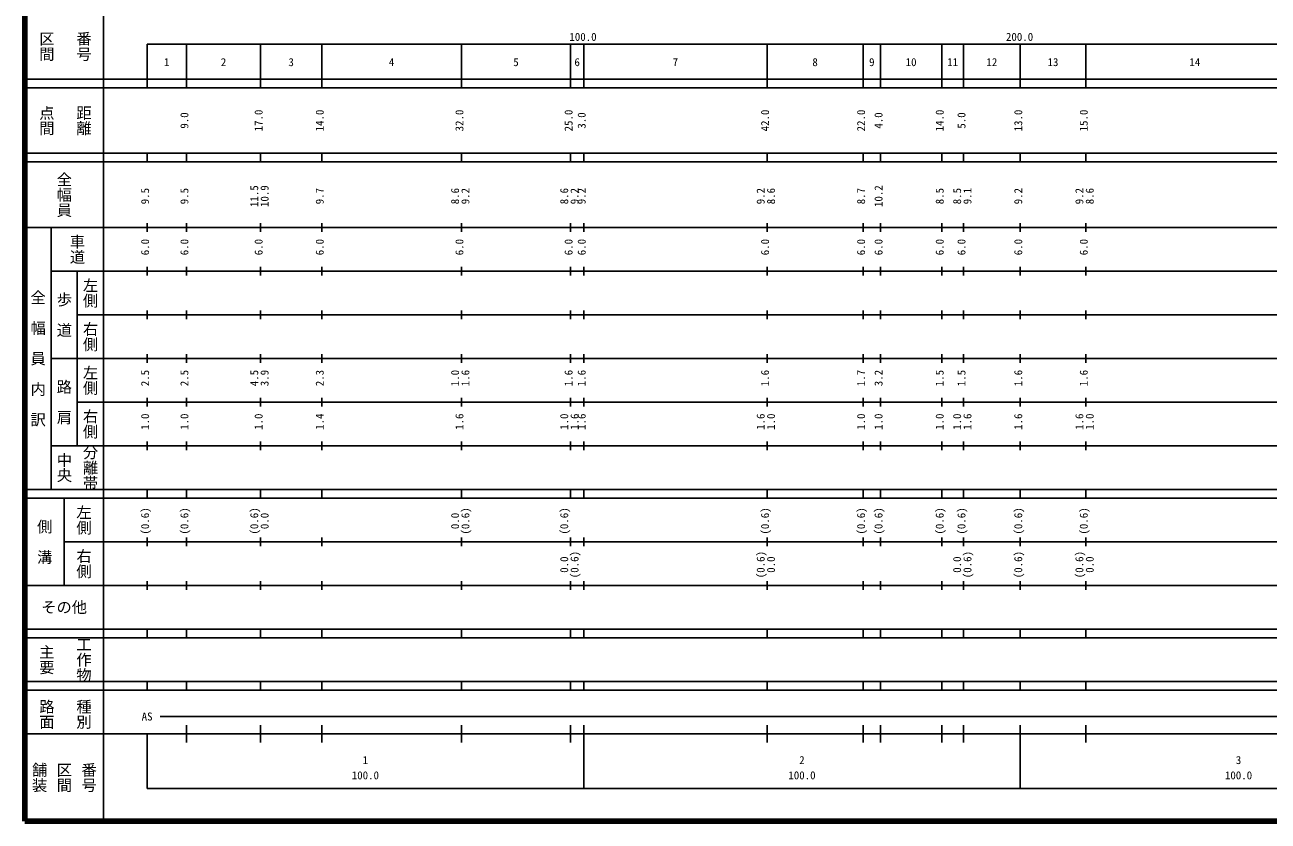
# Model space of a CAD drawing. Units: millimetres on the paper, enlarged 1000 times. Extents: x 40000 to 680000, y 20000 to 380000.
# Drawn here: x 40000 to 324780, y 20000 to 202409 of the extents above; entities that cross this region are included whole.
import ezdxf
from ezdxf.enums import TextEntityAlignment as Align

# ---------------------------------------------------------------- set-up
doc = ezdxf.new("R2010")
doc.units = ezdxf.units.MM
doc.header["$LTSCALE"] = 1000
doc.layers.add('M-TTL', color=2, linetype='Continuous', lineweight=140)
doc.layers.add('M-TTL-BAND', color=7, linetype='Continuous', lineweight=25)
doc.styles.add('@ＭＳ ゴシック', font='')
doc.styles.add('ＭＳ ゴシック', font='')
doc.styles.get('@ＭＳ ゴシック').set_extended_font_data('@MS Gothic')
doc.styles.get('ＭＳ ゴシック').set_extended_font_data('MS Gothic')

msp = doc.modelspace()

# ---------------------------------------------------------------- linework, layer by layer
at = {"layer": 'M-TTL'}
for p, q in [((40000, 380000), (40000, 20000)), ((40000, 20000), (680000, 20000))]:
    msp.add_line(p, q, dxfattribs=at)
at = {"layer": 'M-TTL-BAND'}
for p, q in [((58000, 370000), (58000, 20000)), ((68000, 198000), (579000, 198000)), ((68000, 198000), (68000, 188000)), ((77000, 188000), (77000, 198000)), ((94000, 188000), (94000, 198000)), ((108000, 188000), (108000, 198000)), ((140000, 188000), (140000, 198000)), ((165000, 188000), (165000, 198000)), ((168000, 188000), (168000, 198000)), ((210000, 188000), (210000, 198000)), ((232000, 188000), (232000, 198000)), ((236000, 188000), (236000, 198000)), ((250000, 188000), (250000, 198000)), ((255000, 188000), (255000, 198000)), ((268000, 188000), (268000, 198000)), ((283000, 188000), (283000, 198000)), ((40000, 190000), (579000, 190000)), ((40000, 188000), (579000, 188000)), ((40000, 173000), (579000, 173000)), ((40000, 171000), (579000, 171000)), ((68000, 171000), (68000, 173000)), ((77000, 171000), (77000, 173000)), ((94000, 171000), (94000, 173000)), ((108000, 171000), (108000, 173000)), ((140000, 171000), (140000, 173000)), ((165000, 171000), (165000, 173000)), ((168000, 171000), (168000, 173000)), ((210000, 171000), (210000, 173000)), ((232000, 171000), (232000, 173000)), ((236000, 171000), (236000, 173000)), ((250000, 171000), (250000, 173000)), ((255000, 171000), (255000, 173000)), ((268000, 171000), (268000, 173000)), ((283000, 171000), (283000, 173000)), ((68000, 155000), (68000, 157000)), ((77000, 155000), (77000, 157000)), ((94000, 155000), (94000, 157000)), ((108000, 155000), (108000, 157000)), ((140000, 155000), (140000, 157000)), ((165000, 155000), (165000, 157000)), ((168000, 155000), (168000, 157000)), ((210000, 155000), (210000, 157000)), ((232000, 155000), (232000, 157000)), ((236000, 155000), (236000, 157000)), ((250000, 155000), (250000, 157000)), ((255000, 155000), (255000, 157000)), ((268000, 155000), (268000, 157000)), ((283000, 155000), (283000, 157000)), ((40000, 156000), (579000, 156000)), ((46000, 96000), (46000, 156000)), ((46000, 146000), (579000, 146000)), ((52000, 146000), (52000, 106000)), ((68000, 145000), (68000, 147000)), ((77000, 145000), (77000, 147000)), ((94000, 145000), (94000, 147000)), ((108000, 145000), (108000, 147000)), ((140000, 145000), (140000, 147000)), ((165000, 145000), (165000, 147000)), ((168000, 145000), (168000, 147000)), ((210000, 145000), (210000, 147000)), ((232000, 145000), (232000, 147000)), ((236000, 145000), (236000, 147000)), ((250000, 145000), (250000, 147000)), ((255000, 145000), (255000, 147000)), ((268000, 145000), (268000, 147000)), ((283000, 145000), (283000, 147000)), ((68000, 135000), (68000, 137000)), ((77000, 135000), (77000, 137000)), ((94000, 135000), (94000, 137000)), ((108000, 135000), (108000, 137000)), ((140000, 135000), (140000, 137000)), ((165000, 135000), (165000, 137000)), ((168000, 135000), (168000, 137000)), ((210000, 135000), (210000, 137000)), ((232000, 135000), (232000, 137000)), ((236000, 135000), (236000, 137000)), ((250000, 135000), (250000, 137000)), ((255000, 135000), (255000, 137000)), ((268000, 135000), (268000, 137000)), ((283000, 135000), (283000, 137000)), ((52000, 136000), (579000, 136000)), ((46000, 126000), (579000, 126000)), ((68000, 125000), (68000, 127000)), ((77000, 125000), (77000, 127000)), ((94000, 125000), (94000, 127000)), ((108000, 125000), (108000, 127000)), ((140000, 125000), (140000, 127000)), ((165000, 125000), (165000, 127000)), ((168000, 125000), (168000, 127000)), ((210000, 125000), (210000, 127000)), ((232000, 125000), (232000, 127000)), ((236000, 125000), (236000, 127000)), ((250000, 125000), (250000, 127000)), ((255000, 125000), (255000, 127000)), ((268000, 125000), (268000, 127000)), ((283000, 125000), (283000, 127000)), ((68000, 115000), (68000, 117000)), ((77000, 115000), (77000, 117000)), ((94000, 115000), (94000, 117000)), ((108000, 115000), (108000, 117000)), ((140000, 115000), (140000, 117000)), ((165000, 115000), (165000, 117000)), ((168000, 115000), (168000, 117000)), ((210000, 115000), (210000, 117000)), ((232000, 115000), (232000, 117000)), ((236000, 115000), (236000, 117000)), ((250000, 115000), (250000, 117000)), ((255000, 115000), (255000, 117000)), ((268000, 115000), (268000, 117000)), ((283000, 115000), (283000, 117000)), ((52000, 116000), (579000, 116000)), ((46000, 106000), (579000, 106000)), ((68000, 105000), (68000, 107000)), ((77000, 105000), (77000, 107000)), ((94000, 105000), (94000, 107000)), ((108000, 105000), (108000, 107000)), ((140000, 105000), (140000, 107000)), ((165000, 105000), (165000, 107000)), ((168000, 105000), (168000, 107000)), ((210000, 105000), (210000, 107000)), ((232000, 105000), (232000, 107000)), ((236000, 105000), (236000, 107000)), ((250000, 105000), (250000, 107000)), ((255000, 105000), (255000, 107000)), ((268000, 105000), (268000, 107000)), ((283000, 105000), (283000, 107000)), ((40000, 96000), (579000, 96000)), ((40000, 94000), (579000, 94000)), ((49000, 94000), (49000, 74000)), ((68000, 94000), (68000, 96000)), ((77000, 94000), (77000, 96000)), ((94000, 94000), (94000, 96000)), ((108000, 94000), (108000, 96000)), ((140000, 94000), (140000, 96000)), ((165000, 94000), (165000, 96000)), ((168000, 94000), (168000, 96000)), ((210000, 94000), (210000, 96000)), ((232000, 94000), (232000, 96000)), ((236000, 94000), (236000, 96000)), ((250000, 94000), (250000, 96000)), ((255000, 94000), (255000, 96000)), ((268000, 94000), (268000, 96000)), ((283000, 94000), (283000, 96000)), ((49000, 84000), (579000, 84000)), ((68000, 83000), (68000, 85000)), ((77000, 83000), (77000, 85000)), ((94000, 83000), (94000, 85000)), ((108000, 83000), (108000, 85000)), ((140000, 83000), (140000, 85000)), ((165000, 83000), (165000, 85000)), ((168000, 83000), (168000, 85000)), ((210000, 83000), (210000, 85000)), ((232000, 83000), (232000, 85000)), ((236000, 83000), (236000, 85000)), ((250000, 83000), (250000, 85000)), ((255000, 83000), (255000, 85000)), ((268000, 83000), (268000, 85000)), ((283000, 83000), (283000, 85000)), ((68000, 73000), (68000, 75000)), ((77000, 73000), (77000, 75000)), ((94000, 73000), (94000, 75000)), ((108000, 73000), (108000, 75000)), ((140000, 73000), (140000, 75000)), ((165000, 73000), (165000, 75000)), ((168000, 73000), (168000, 75000)), ((210000, 73000), (210000, 75000)), ((232000, 73000), (232000, 75000)), ((236000, 73000), (236000, 75000)), ((250000, 73000), (250000, 75000)), ((255000, 73000), (255000, 75000)), ((268000, 73000), (268000, 75000)), ((283000, 73000), (283000, 75000)), ((40000, 74000), (579000, 74000)), ((40000, 64000), (579000, 64000)), ((68000, 62000), (68000, 64000)), ((77000, 62000), (77000, 64000)), ((94000, 62000), (94000, 64000)), ((108000, 62000), (108000, 64000)), ((140000, 62000), (140000, 64000)), ((165000, 62000), (165000, 64000)), ((168000, 62000), (168000, 64000)), ((210000, 62000), (210000, 64000)), ((232000, 62000), (232000, 64000)), ((236000, 62000), (236000, 64000)), ((250000, 62000), (250000, 64000)), ((255000, 62000), (255000, 64000)), ((268000, 62000), (268000, 64000)), ((283000, 62000), (283000, 64000)), ((40000, 62000), (579000, 62000)), ((40000, 52000), (579000, 52000)), ((68000, 50000), (68000, 52000)), ((77000, 50000), (77000, 52000)), ((94000, 50000), (94000, 52000)), ((108000, 50000), (108000, 52000)), ((140000, 50000), (140000, 52000)), ((165000, 50000), (165000, 52000)), ((168000, 50000), (168000, 52000)), ((210000, 50000), (210000, 52000)), ((232000, 50000), (232000, 52000)), ((236000, 50000), (236000, 52000)), ((250000, 50000), (250000, 52000)), ((255000, 50000), (255000, 52000)), ((268000, 50000), (268000, 52000)), ((283000, 50000), (283000, 52000)), ((40000, 50000), (579000, 50000)), ((71000, 44000), (565000, 44000)), ((40000, 40000), (579000, 40000)), ((68000, 40000), (68000, 27500)), ((77000, 38000), (77000, 42000)), ((94000, 38000), (94000, 42000)), ((108000, 38000), (108000, 42000)), ((140000, 38000), (140000, 42000)), ((165000, 38000), (165000, 42000)), ((168000, 27500), (168000, 42000)), ((210000, 38000), (210000, 42000)), ((232000, 38000), (232000, 42000)), ((236000, 38000), (236000, 42000)), ((250000, 38000), (250000, 42000)), ((255000, 38000), (255000, 42000)), ((268000, 27500), (268000, 42000)), ((283000, 38000), (283000, 42000)), ((68000, 27500), (579000, 27500))]:
    msp.add_line(p, q, dxfattribs=at)

# ---------------------------------------------------------------- texts
at = {"layer": 'M-TTL-BAND', "style": '@ＭＳ ゴシック'}
for s, p in [('区間', (45000, 197500)), ('番号', (53500, 197500)), ('点間', (45000, 180500)), ('距離', (53500, 180500)), ('全幅員', (49000, 163500)), ('車道', (52000, 151000)), ('左側', (55000, 141000)), ('全\u3000幅\u3000員\u3000内\u3000訳', (43000, 126000)), ('歩\u3000道', (49000, 136000)), ('右側', (55000, 131000)), ('左側', (55000, 121000)), ('路\u3000肩', (49000, 116000)), ('右側', (55000, 111000)), ('分離帯', (55000, 101000)), ('中央', (49000, 101000)), ('左側', (53500, 89000)), ('側\u3000溝', (44500, 84000)), ('右側', (53500, 79000)), ('主要', (45000, 57000)), ('工作物', (53500, 57000)), ('路面', (45000, 44500)), ('種別', (53500, 44500)), ('舗装', (43333, 30000)), ('区間', (49000, 30000)), ('番号', (54667, 30000))]:
    msp.add_text(s, height=2566, rotation=270, dxfattribs=at).set_placement(p, align=Align.MIDDLE_CENTER)
at = {"layer": 'M-TTL-BAND', "style": 'ＭＳ ゴシック'}
for s, p in [('100.0', (167844, 198195)), ('200.0', (267844, 198195)), ('1', (72500, 192405)), ('2', (85500, 192405)), ('3', (101000, 192405)), ('4', (124000, 192405)), ('5', (152500, 192405)), ('6', (166500, 192405)), ('7', (189000, 192405)), ('8', (221000, 192405)), ('9', (234000, 192405)), ('10', (243000, 192405)), ('11', (252500, 192405)), ('12', (261500, 192405)), ('13', (275500, 192405)), ('14', (308000, 192405)), ('AS', (68000, 42500)), ('1', (118000, 32523)), ('2', (218000, 32523)), ('3', (318000, 32523)), ('100.0', (118000, 29033)), ('100.0', (218000, 29033)), ('100.0', (318000, 29033))]:
    msp.add_text(s, height=1833, dxfattribs=at).set_placement(p, align=Align.BOTTOM_CENTER)
for s, p in [('17.0', (95000, 180500)), ('14.0', (109000, 180500)), ('32.0', (141000, 180500)), ('25.0', (166000, 180500)), ('42.0', (211000, 180500)), ('22.0', (233000, 180500)), ('14.0', (251000, 180500)), ('13.0', (269000, 180500)), ('15.0', (284000, 180500)), ('9.0', (78000, 180500)), ('3.0', (169000, 180500)), ('4.0', (237000, 180500)), ('5.0', (256000, 180500)), ('11.5', (94000, 163174)), ('10.9', (96370, 163174)), ('10.2', (237000, 163174)), ('9.5', (69000, 163174)), ('9.5', (78000, 163174)), ('9.7', (109000, 163174)), ('8.6', (140000, 163174)), ('9.2', (142370, 163174)), ('8.6', (165000, 163174)), ('9.2', (167370, 163174)), ('9.2', (169000, 163174)), ('9.2', (210000, 163174)), ('8.6', (212370, 163174)), ('8.7', (233000, 163174)), ('8.5', (251000, 163174)), ('8.5', (255000, 163174)), ('9.1', (257370, 163174)), ('9.2', (269000, 163174)), ('9.2', (283000, 163174)), ('8.6', (285370, 163174)), ('6.0', (69000, 151500)), ('6.0', (78000, 151500)), ('6.0', (95000, 151500)), ('6.0', (109000, 151500)), ('6.0', (141000, 151500)), ('6.0', (166000, 151500)), ('6.0', (169000, 151500)), ('6.0', (211000, 151500)), ('6.0', (233000, 151500)), ('6.0', (237000, 151500)), ('6.0', (251000, 151500)), ('6.0', (256000, 151500)), ('6.0', (269000, 151500)), ('6.0', (284000, 151500)), ('2.5', (69000, 121500)), ('2.5', (78000, 121500)), ('4.5', (94000, 121500)), ('3.9', (96370, 121500)), ('2.3', (109000, 121500)), ('1.0', (140000, 121500)), ('1.6', (142370, 121500)), ('1.6', (166000, 121500)), ('1.6', (169000, 121500)), ('1.6', (211000, 121500)), ('1.7', (233000, 121500)), ('3.2', (237000, 121500)), ('1.5', (251000, 121500)), ('1.5', (256000, 121500)), ('1.6', (269000, 121500)), ('1.6', (284000, 121500)), ('1.0', (69000, 111500)), ('1.0', (78000, 111500)), ('1.0', (95000, 111500)), ('1.4', (109000, 111500)), ('1.6', (141000, 111500)), ('1.0', (165000, 111500)), ('1.6', (167370, 111500)), ('1.6', (169000, 111500)), ('1.6', (210000, 111500)), ('1.0', (212370, 111500)), ('1.0', (233000, 111500)), ('1.0', (237000, 111500)), ('1.0', (251000, 111500)), ('1.0', (255000, 111500)), ('1.6', (257370, 111500)), ('1.6', (269000, 111500)), ('1.6', (283000, 111500)), ('1.0', (285370, 111500)), ('(0.6)', (69000, 88764)), ('(0.6)', (78000, 88764)), ('(0.6)', (94000, 88764)), ('(0.6)', (142370, 88764)), ('(0.6)', (165000, 88764)), ('(0.6)', (211000, 88764)), ('(0.6)', (233000, 88764)), ('(0.6)', (237000, 88764)), ('(0.6)', (251000, 88764)), ('(0.6)', (256000, 88764)), ('(0.6)', (269000, 88764)), ('(0.6)', (284000, 88764)), ('0.0', (96370, 88764)), ('0.0', (140000, 88764)), ('0.0', (165000, 78764)), ('(0.6)', (167370, 78764)), ('(0.6)', (210000, 78764)), ('0.0', (212370, 78764)), ('0.0', (255000, 78764)), ('(0.6)', (257370, 78764)), ('(0.6)', (269000, 78764)), ('(0.6)', (283000, 78764)), ('0.0', (285370, 78764))]:
    msp.add_text(s, height=1833, rotation=90, dxfattribs=at).set_placement(p, align=Align.BOTTOM_CENTER)
msp.add_text('その他', height=2566, dxfattribs=at).set_placement((49000, 69000), align=Align.MIDDLE_CENTER)

doc.saveas('drawing.dxf')
